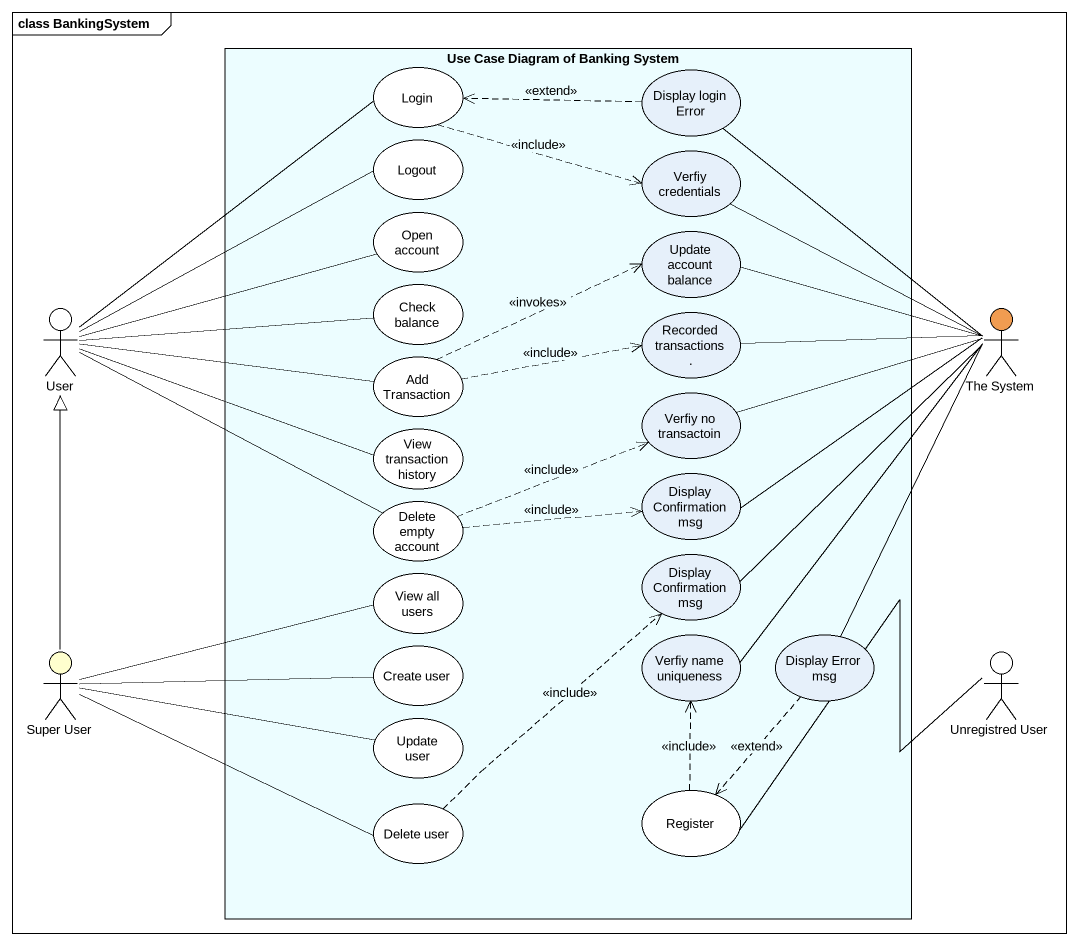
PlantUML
@startuml
mainframe class BankingSystem
rectangle "Use Case Diagram of Banking System" as Use_Case_Diagram_of_Banking #ECFDFF {
  usecase Login #FFFFFF
  usecase "Display login Error" as Display_login_Error
  usecase Logout #FFFFFF
  usecase "Verfiy credentials" as Verfiy_credentials
  usecase "Open account" as Open_account #FFFFFF
  usecase "Update account balance" as Update_account_balance
  usecase "Check balance" as Check_balance #FFFFFF
  usecase "Add Transaction" as Add_Transaction #FFFFFF
  usecase "Recorded transactions ." as Recorded_transactions
  usecase "Verfiy no transactoin" as Verfiy_no_transactoin
  usecase "View transaction history" as View_transaction_history #FFFFFF
  usecase "Delete empty account" as Delete_empty_account #FFFFFF
  usecase "Display Confirmation msg" as Display_Confirmation_msg
  usecase "View all users" as View_all_users #FFFFFF
  usecase "Display Confirmation msg" as Display_Confirmation_msg_2
  usecase "Create user" as Create_user #FFFFFF
  usecase "Verfiy name uniqueness" as Verfiy_name_uniqueness
  usecase "Display Error msg" as Display_Error_msg
  usecase "Update user" as Update_user #FFFFFF
  usecase Register #FFFFFF
  usecase "Delete user" as Delete_user #FFFFFF
}
actor User
actor "The System" as The_System #F09C51
actor "Super User" as Super_User #FFFFCE
actor "Unregistred User" as Unregistred_User #FFFFFF
Login .right.> Verfiy_credentials : <<include>>
Display_login_Error .left.> Login : <<extend>>
Display_login_Error -- The_System
User -up- Login
User -right- Logout
User -right- Open_account
User -right- Check_balance
User -right- Add_Transaction
User -right- View_transaction_history
User -right- Delete_empty_account
Add_Transaction .right.> Update_account_balance : <<invokes>>
Add_Transaction .right.> Recorded_transactions : <<include>>
The_System -left- Verfiy_credentials
The_System -left- Update_account_balance
The_System -left- Recorded_transactions
The_System -- Display_Error_msg
Verfiy_no_transactoin -right- The_System
Delete_empty_account .right.> Verfiy_no_transactoin : <<include>>
Delete_empty_account .right.> Display_Confirmation_msg : <<include>>
Display_Confirmation_msg -right- The_System
View_all_users -left- Super_User
Display_Confirmation_msg_2 -up- The_System
Super_User -up-|> User
Super_User -right- Delete_user
Create_user -left- Super_User
Verfiy_name_uniqueness -up- The_System
Display_Error_msg ..> Register : <<extend>>
Update_user -left- Super_User
Register .up.> Verfiy_name_uniqueness : <<include>>
Register -right- Unregistred_User
Delete_user .up.> Display_Confirmation_msg_2 : <<include>>
@enduml
